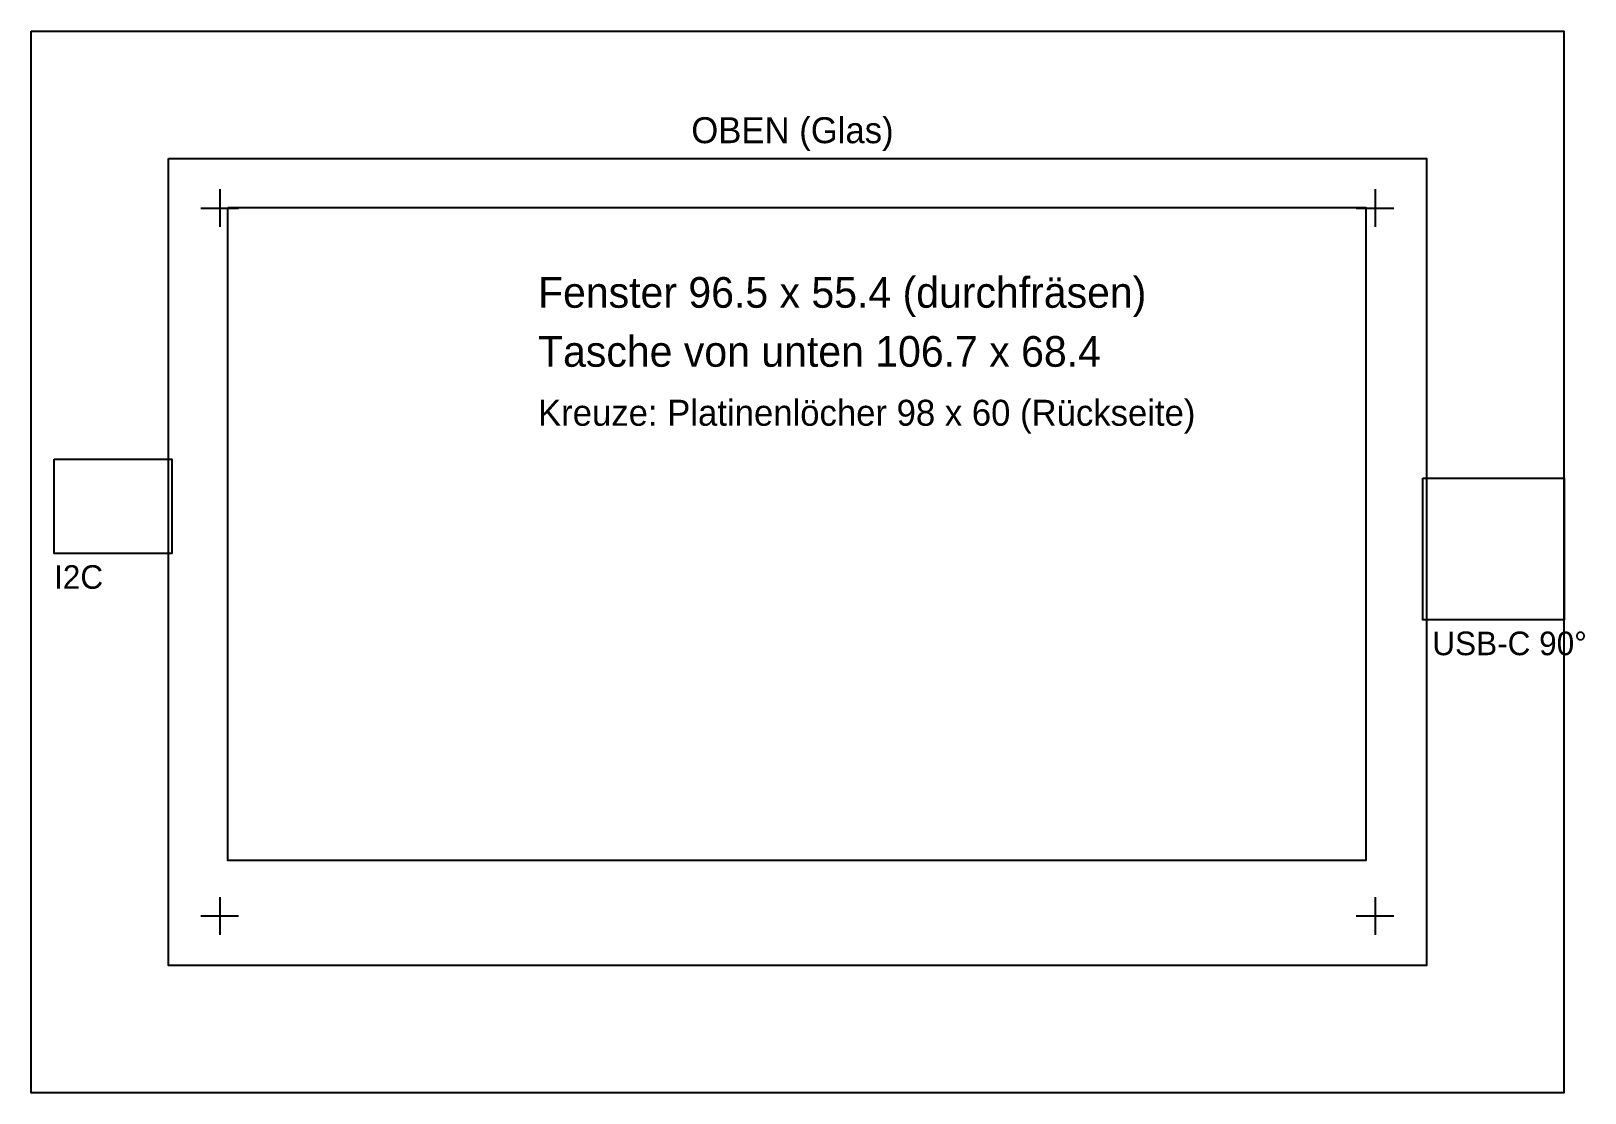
# Model space of a CAD drawing. Header units: millimetres. Extents: x 0 to 132, y 0 to 90.
import ezdxf

# ---------------------------------------------------------------- set-up
doc = ezdxf.new("R2010")
doc.units = ezdxf.units.MM

msp = doc.modelspace()

# ---------------------------------------------------------------- linework, layer by layer
at = {"layer": 'DURCHFRAESEN'}
msp.add_lwpolyline([(16.68, 75.05), (113.22, 75.05), (113.22, 19.69), (16.68, 19.69)], close=True, dxfattribs=at)
at = {"layer": 'INFO'}
for p, q in [((16, 76.6), (16, 73.4)), ((114, 76.6), (114, 73.4)), ((14.4, 75), (17.6, 75)), ((112.4, 75), (115.6, 75)), ((16, 16.6), (16, 13.4)), ((114, 16.6), (114, 13.4)), ((14.4, 15), (17.6, 15)), ((112.4, 15), (115.6, 15))]:
    msp.add_line(p, q, dxfattribs=at)
for points in [[(1.95, 53.73), (11.95, 53.73), (11.95, 45.73), (1.95, 45.73)], [(118.05, 52.1), (130.05, 52.1), (130.05, 40.1), (118.05, 40.1)]]:
    msp.add_lwpolyline(points, close=True, dxfattribs=at)
at = {"layer": 'KONTUR'}
msp.add_lwpolyline([(0, 90), (130, 90), (130, 0), (0, 0)], close=True, dxfattribs=at)
at = {"layer": 'TASCHE_UNTEN'}
msp.add_lwpolyline([(11.65, 79.2), (118.35, 79.2), (118.35, 10.8), (11.65, 10.8)], close=True, dxfattribs=at)

# ---------------------------------------------------------------- texts
at = {"layer": 'DURCHFRAESEN'}
msp.add_text('Fenster 96.5 x 55.4 (durchfräsen)', height=2.6, dxfattribs=at).set_placement((43, 66.55))
at = {"layer": 'INFO'}
for s, height, p in [('OBEN (Glas)', 2.2, (56, 80.5)), ('Kreuze: Platinenlöcher 98 x 60 (Rückseite)', 2.2, (43, 56.55)), ('I2C', 2, (1.95, 42.73)), ('USB-C 90°', 2, (118.85, 37.1))]:
    msp.add_text(s, height=height, dxfattribs=at).set_placement(p)
at = {"layer": 'TASCHE_UNTEN'}
msp.add_text('Tasche von unten 106.7 x 68.4', height=2.6, dxfattribs=at).set_placement((43, 61.55))

doc.saveas('drawing.dxf')
